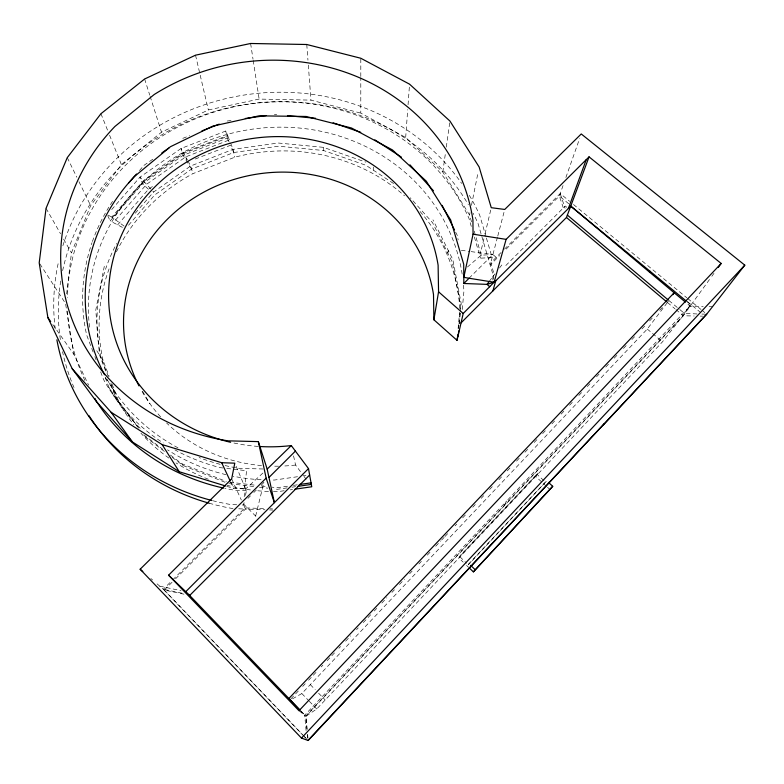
<?xml version="1.0" encoding="UTF-8"?>
<svg xmlns="http://www.w3.org/2000/svg" width="784" height="784" viewBox="0 0 784 784"><rect width="100%" height="100%" fill="white"/><g stroke="black" fill="none" stroke-linecap="round" stroke-linejoin="round"><path stroke-width="0.59" stroke-dasharray="3.92 2.94" d="M471.547 221.862L469.547 214.963L442.803 172.029L405.681 137.474L360.787 113.112L360.797 77.753M360.797 76.538L360.807 58.251M373.243 170.108L373.311 167.012M405.681 137.474L407.709 109.603M408.052 104.762L409.552 84.162M458.101 328.565L459.61 312.091M458.581 328.555L458.914 324.997M459.022 323.812L459.992 313.149M460.424 308.406L460.639 306.034L452.329 262.258L432.572 222.695L410.228 197.764M459.346 323.792L460.326 313.081M460.433 311.885L461.188 303.555L452.819 259.563L432.954 219.824M462.256 309.494L463.922 291.207A188.238 176.047 -10.2 0 0 463.501 285.18M244.53 488.863L246.578 470.723L224.116 468.117M66.669 293.882L71.452 252.86L90.64 205.624L121.402 164.64L161.504 132.182L208.348 109.956L259.141 99.078L310.954 100.127L360.787 113.112M442.803 172.029L445.626 151.871M446.292 147.127L449.938 121.05M447.84 253.271L448.311 250.537M104.292 266.295L95.766 310.19L99.519 354.985L106.555 373.439M244.187 496.703L245.696 488.902L263.591 472.399M244.108 502.622L243.638 505.023L241.335 504.935M245.5 495.419L246.431 490.627L235.259 464.285M469.547 214.963L470.028 212.572M471.458 205.369L478.181 171.804M486.413 238.081L492.136 257.554L480.494 258.171L481.209 255.182L480.563 252.889L484.786 235.053M485.061 233.857L491.264 207.701M255.643 516.068L263.885 482.493L260.523 485.835M497.468 237.209L490.176 265.021L499.692 255.535M497.771 236.053L504.739 209.446M563.049 185.543L559.364 196.039L504.876 250.361M565.881 177.517L579.631 138.543M504.102 505.543L506.67 501.015L691.008 304.947L711.117 277.281M292.471 698.848L301.84 693.556L647.27 329.055L668.909 300.537L678.866 308.798M697.005 313.972L684.295 313.296L689.812 305.711L686.323 302.83M307.191 729.581L305.966 716.223L316.756 708.981L662.47 341.824L690.381 306.162L688.979 305.025L690.351 305.652M711.833 276.301L713.989 273.332M489.196 281.476L495.067 273.812M499.467 268.059L503.142 263.267M139.464 170.589L143.874 165.434L152.86 159.172M128.517 225.263L154.664 195.01L191.57 169.07L233.73 152.517L278.604 146.206L323.547 150.508L365.893 165.267L394.107 183.858M117.629 224.871L148.48 189.287L153.458 185.798M135.25 213.228L153.576 192.041L190.688 165.992L233.073 149.352L278.173 143.011L323.351 147.333L365.922 162.141M124.097 226.115L111.798 217.07L143.648 180.496L183.623 152.566L227.723 135.407L225.753 131.016L181.094 148.46L140.003 177.135L110.446 211.014M112.132 217.785L143.923 181.241L183.848 153.331L227.889 136.2L227.723 135.407M122.451 227.409L110.162 220.931L142.512 183.75L183.113 155.359L227.272 138.082L225.753 131.016M115.464 220.108L146.618 184.26L185.749 156.869L229.359 139.924L229.81 142.061M306.093 730.61L304.692 715.214L506.67 501.015M684.873 313.737L305.721 716.027L306.887 728.816M298.988 710.725L305.966 716.223L683.383 315.776L694.252 315.991M290.893 698.858L298.469 690.871M302.683 686.441L305.211 683.775M308.573 680.228L316.991 671.359M321.205 666.919L322.89 665.146M327.095 660.716L334.67 652.729M338.884 648.29L340.57 646.516M345.617 641.194L350.673 635.873M356.563 629.66L358.249 627.886M363.296 622.565L370.871 614.578M374.242 611.03L376.771 608.374M381.818 603.053L386.875 597.722M391.922 592.4L394.45 589.744M399.497 584.423L404.554 579.092M409.601 573.77L412.129 571.115M418.862 564.01L421.39 561.354M427.28 555.141L430.651 551.593M435.698 546.272L440.755 540.95M441.598 540.058L444.126 537.403M444.959 536.511L448.33 532.963M455.063 525.868L456.749 524.094M462.648 517.881L466.01 514.333M472.742 507.238L475.271 504.573M481.17 498.369L483.689 495.704M489.588 489.5L492.95 485.943M498.849 479.739L502.211 476.192M507.268 470.87L510.629 467.313M516.529 461.11L519.89 457.562M524.947 452.241L529.151 447.801M534.208 442.48L537.569 438.932M542.626 433.611L546.83 429.171M551.887 423.85L556.091 419.411M561.148 414.089L564.519 410.542M569.566 405.22L573.78 400.781M578.827 395.459L583.041 391.02M587.245 386.59L591.459 382.151M596.506 376.83L599.035 374.164M605.767 367.069L609.139 363.521M614.186 358.2L618.4 353.76M623.447 348.439L627.661 344.009M631.865 339.57L635.236 336.022M641.969 328.927L645.34 325.38M649.544 320.94L652.915 317.393M659.648 310.297L663.019 306.75M667.223 302.31L668.909 300.537M505.807 265.551L565.264 206.006L567.567 207.917M247.93 498.369L250.449 495.87M253.8 492.519L256.319 490.02M157.065 583.845L163.307 589.245L171.902 580.679M172.764 579.817L244.941 507.865L265.629 508.62M501.045 252.566L490.755 262.816L493.41 271.891L493.45 279.133M504.475 249.145L560.217 193.57L569.674 201.351M172.059 582.277L164.287 590.029L163.307 589.245L183.084 593.419M175.518 578.827L245.49 509.041L264.933 509.767M469.038 278.251L492.92 254.555L498.497 259.308M467.421 267.021L481.209 255.182L492.92 254.555L470.949 251.605M688.43 307.681L690.381 306.162L703.248 306.417M116.414 251.831A180.8 169.991 -10.4 0 1 192.884 173.666L234.71 157.221A180.8 169.991 -10.4 0 1 404.544 195.833M182.78 138.347L189.552 135.701M195.236 159.005L230.496 145.285L233.73 152.517M297.557 476.721L274.586 480.024A188.238 176.047 -10.2 0 1 270.931 480.043M303.604 475.859L306.015 475.516M287.542 486.217L276.958 487.736L272.126 487.168M293.412 485.374L298.116 484.698M287.12 487.893L277.438 489.285L273.832 488.863M291.962 487.197L295.597 486.678M284.151 490.735L278.144 491.597A180.8 169.991 -10.4 0 1 273.351 491.597M290.149 489.873L292.55 489.53M227.154 121.04L231.995 120.364M709.089 306.524L712.597 306.593M701.856 314.07L705.502 314.149M700.288 316.109L702.709 316.158M263.012 468.989L239.443 468.362A190.512 177.615 -10 0 1 224.959 465.52M226.772 486.345L233.72 488.471L245.696 488.902M246.431 490.627L234.524 490.196A209.21 195.275 -10 0 1 225.008 488.383M236.729 504.769L230.966 504.563A222.029 207.329 -10.2 0 1 213.15 500.819M270.235 508.787L272.548 508.875M238.689 508.796L245.49 509.041L242.893 503.387L256.995 517.411M269.529 509.933L272.969 510.061M274.361 114.425L276.742 114.64M222.94 467.979L220.569 467.705A192.247 179.291 -10.1 0 1 174.871 449.869M229.82 482.219L256.407 485.335M261.248 485.894L267.285 486.599M229.359 483.659L254.604 486.609M259.406 487.178L267.824 488.158M461.335 250.312L469.743 251.439M159.73 586.158L181.055 590.666M183.966 594.184L164.287 590.029L302.261 734.314M170.442 455.083L181.868 463.765L226.292 481.494M172.186 457.317L182.878 465.431L228.154 483.512M108.163 215.159L111.798 217.07M143.776 434.836L162.817 449.301M164.415 451.417L144.991 436.649L143.521 434.699M689.812 305.711L690.381 306.162M573.447 204.467L686.862 297.832M687.813 298.606L701.043 309.504M701.984 310.278L704.816 312.61M568.772 203.791L559.364 196.039L563.853 209.583M687.254 301.477L701.357 313.11M687.294 301.889L691.008 304.947M679.777 309.543L684.295 313.296M667.527 302.565L674.985 308.788M675.926 309.562L683.383 315.776M647.27 329.055L662.47 341.824M150.822 578.465L152.606 580.003M543.959 480.7L537.069 474.428L538.04 472.938L460.277 555.513L458.905 558.09L463.168 562.138M546.566 486.394L535.697 476.496L537.069 474.428L459.698 556.591L466.578 563.137M547.477 487.217L550.192 489.696M148.48 189.287L142.512 183.75L140.003 177.135L153.576 192.041M466.568 565.382L468.273 567.008M310.288 684.628L315.266 689.753M318.578 693.174L325.213 699.994M301.84 693.556L308.465 700.406M309.298 701.268L316.756 708.981M301.046 711.108L305.966 716.223M300.497 710.853L304.692 715.214M303.114 735.206L305.652 737.862M163.307 589.245L303.722 736.019M304.564 736.911L307.103 739.557M138.748 428.142L115.758 397.586L110.319 383.298M137.651 426.898L117.11 399.595L110.858 383.19M293.549 455.876L295.568 465.039L303.31 475.427M304.006 476.378L306.123 479.21M52.793 324.527L73.882 354.348L88.631 385.179M105.174 377.496L109.025 387.629L119.129 402.574A180.8 169.991 -10.4 0 0 133.829 424.732M105.379 377.614L114.68 391.539M39.857 263.836L65.542 303.535L73.882 354.348M96.755 350.703L103.076 360.493L109.123 376.34M191.57 169.07L183.113 155.359L181.094 148.46L187.396 159.907M181.868 463.765L182.878 465.431M142.512 391.187L149.93 403.721M46.05 208.328L60.564 233.779M63.592 239.081L71.452 252.86M187.944 160.926L190.688 165.992L192.884 173.666M455.631 232.103L457.288 235.376L458.16 239.924M67.267 157.633L76.832 177.262M78.959 181.633L90.64 205.624M230.712 482.033L233.72 488.471M107.731 215.718L110.162 220.931M231.652 478.926L241.354 500.055M227.272 138.082L229.114 142.198M100.94 113.729L107.761 130.703M109.584 135.22L121.402 164.64M227.889 136.2L230.182 142.022M230.594 143.07L233.073 149.352L234.71 157.221M112.161 384.297L119.129 402.574M108.339 376.585L100.95 357.2A182.29 171.206 -10.3 0 1 116.679 243.442M93.129 352.075L86.681 335.082A192.247 179.291 -10.1 0 1 92.022 242.668M94.854 356.602L96.099 359.876M100.656 371.89L103.557 379.544A192.247 179.291 -10.1 0 0 163.268 442.98M560.217 193.57L565.097 208.299M144.628 78.988L149.764 95.178M150.126 96.334L161.504 132.182M486.08 236.935L479.69 215.169A222.029 207.329 -10.2 0 0 468.332 193.677M474.212 231.055L480.563 252.889M471.282 226.429L468.901 218.197A209.21 195.275 -10 0 0 237.503 106.095A209.21 195.275 -10 0 0 67.316 297.822M474.359 237.013L480.494 258.171M185.749 156.869L186.661 160.005M195.52 55.184L208.348 109.956M250.615 43.483L253.026 59.202M253.212 60.407L259.141 99.078M307.632 734.441L307.965 738.087M307.416 734.628L307.74 738.116M306.769 44.502L307.955 60.221M308.318 65.062L310.954 100.127M323.351 147.333L323.547 150.508M492.852 280.064L492.822 274.047L477.936 223.166A218.707 204.644 -10.2 0 0 473.144 213.258M295.568 465.039A156.114 146.735 -10.4 0 1 283.485 466.029M278.594 466.186A156.114 146.735 -10.4 0 1 272.489 466.166M261.552 465.578A156.114 146.735 -10.4 0 1 166.571 422.939M160.593 416.804A156.114 146.735 -10.4 0 1 140.718 389.158M268.53 491.48A180.8 169.991 -10.4 0 1 255.261 490.519M250.449 489.941A180.8 169.991 -10.4 0 1 226.939 485.257M208.387 479.24A180.8 169.991 -10.4 0 1 176.018 462.893M168.923 458.101A180.8 169.991 -10.4 0 1 140.924 433.16M103.076 360.493A180.8 169.991 -10.4 0 1 109.691 267.246M420.067 211.504A180.8 169.991 -10.4 0 1 459.767 308.553M92.404 241.55A192.247 179.291 -10.1 0 1 112.906 200.861M233.015 508.591A218.707 204.644 -10.2 0 1 209.21 503.22M74.019 387.57A218.707 204.644 -10.2 0 1 62.544 351.683M60.358 339.57A218.707 204.644 -10.2 0 1 60.838 280.211M62.642 270.686A218.707 204.644 -10.2 0 1 244.187 104.644A218.707 204.644 -10.2 0 1 468.371 204.634M261.111 479.749A188.238 176.047 -10.2 0 1 233.083 476.221M225.968 474.663A188.238 176.047 -10.2 0 1 167.541 449.84M140.248 428.26A188.238 176.047 -10.2 0 1 109.025 387.629M89.552 327.222A188.238 176.047 -10.2 0 1 253.732 128.968A188.238 176.047 -10.2 0 1 462.55 276.732M55.223 329.006A222.029 207.329 -10.2 0 1 58.722 261.003M62.867 245.745A222.029 207.329 -10.2 0 1 244 95.07A222.029 207.329 -10.2 0 1 461.658 183.446M84.897 380.475A209.21 195.275 -10 0 1 67.483 311.091M258.191 446.41A165.992 154.752 -10.1 0 1 231.799 442.558M220.157 464.334A190.512 177.615 -10 0 1 199.116 457.533M178.017 447.85A190.512 177.615 -10 0 1 106.281 377.986M468.92 563.745L468.303 564.774L546.703 480.817L468.92 563.745"/><path stroke-width="1.18" d="M138.974 385.895A156.114 146.735 -10.4 0 1 233.652 179.556A156.114 146.735 -10.4 0 1 433.503 294.568L433.895 319.774L457.023 340.334L457.239 337.973M457.827 336.846L458.042 334.474M458.366 334.513L458.689 330.936M433.895 319.774L438.56 291.805L438.109 265.217A165.992 154.752 -10.1 0 0 272.685 136.69A165.992 154.752 -10.1 0 0 109.956 275.566A165.992 154.752 -10.1 0 0 230.614 442.294M258.338 441.617L266.148 478.122L168.58 575.182L185.788 591.665L274.38 502.671L267.168 469.097L258.338 441.617L228.007 440.843A207.593 191.169 -9.7 0 1 71.099 316.834A207.593 191.169 -9.7 0 1 114.876 126.498L154.232 94.501A207.593 191.169 -9.7 0 1 472.928 219.902L473.056 234.181L463.814 277.34L463.824 283.494L487.011 284.367L494.126 282.191L495.733 280.858L570.752 206.133L589.049 156.859L721.172 263.453L718.301 267.403M457.023 340.334L463.207 313.482L494.126 282.191L506.111 239.365L589.049 156.859M461.041 322.9L492.901 290.884L495.733 280.858M568.331 208.544L586.256 159.632M492.901 290.884L566.46 217.482L570.752 206.133L686.363 301.115M469.126 567.812L473.379 571.869L552.73 486.296L548.428 482.385M672.839 294.706L674.142 292.765L570.752 206.133M552.73 486.296L473.379 571.869M494.126 282.191L489.196 281.476L487.011 284.367L489.716 286.709M72.206 368.725L111.103 412.276L162.151 444.587L221.666 462.707L234.779 463.168L231.652 478.926L140.14 569.233L301.468 738.087L308.19 740.517L706.707 314.168L744.8 265.159L581.248 133.956L504.739 209.446L491.264 207.701L479.142 167.012L449.938 121.05L409.552 84.162L360.807 58.251L306.769 44.502L250.615 43.483L195.52 55.184L144.628 78.988L100.94 113.729L67.267 157.633L46.05 208.328L39.2 262.816L47.873 317.579L72.206 368.725L96.53 401.702L132.408 441.951L179.262 471.752L225.606 485.982M706.707 314.168L603.298 424.987M136.524 174.028L128.762 182.897M307.955 740.449L604.454 423.448M301.468 738.087L744.8 265.159M721.172 263.453L298.988 710.725L168.58 575.182M299.655 709.981L288.747 698.632L674.142 292.765L685.441 302.105M649.456 271.93L650.112 271.244M463.824 283.494L469.038 278.251L489.196 281.476M309.641 474.986L189.748 595.409L185.788 591.665M259.406 446.488A165.992 154.752 -10.1 0 0 291.276 445.567L308.504 468.607L274.38 502.671L266.148 478.122M268.961 477.436L295.411 451.114M267.168 469.097L291.276 445.567M161.847 152.919L168.834 148.049M201.968 130.859L219.246 124.127M299.292 484.532L311.042 482.836M298.018 486.335L311.326 484.414M294.951 489.187L311.748 486.766L308.504 468.607M245.294 118.492L266.09 115.581M287.463 115.65L315.57 118.286M473.056 234.181L506.111 239.365M469.038 278.251L463.814 277.34L463.707 264.198L450.702 220.02L426.3 181.182L392.47 149.95L351.546 128.017L306.142 116.473L258.985 115.846L212.846 126.116L170.432 146.726L134.319 176.606A190.512 177.615 -10 0 0 104.527 374.742M333.161 122.823L360.718 132.31M374.85 139.846L401.408 157.153M290.384 700.024L288.747 698.632M567.351 215.09L667.978 299.753M566.46 217.482L666.596 301.781M140.14 569.233L142.806 571.536M438.56 291.805L463.207 313.482M470.645 565.382L474.937 569.468M188.895 594.654L300.223 710.255M409.934 164.816L433.474 190.796M111.103 412.276L132.408 441.951M47.873 317.579L50.686 321.548M162.151 444.587L179.262 471.752M442.137 205.379L454.534 229.928M94.952 398.399L96.53 401.702M221.666 462.707L230.202 480.964M209.21 503.22A218.707 204.644 -10.2 0 1 89.013 415.706M211.974 500.515A222.029 207.329 -10.2 0 1 56.889 339.844M223.822 488.128A209.21 195.275 -10 0 1 96.824 401.869"/></g></svg>
